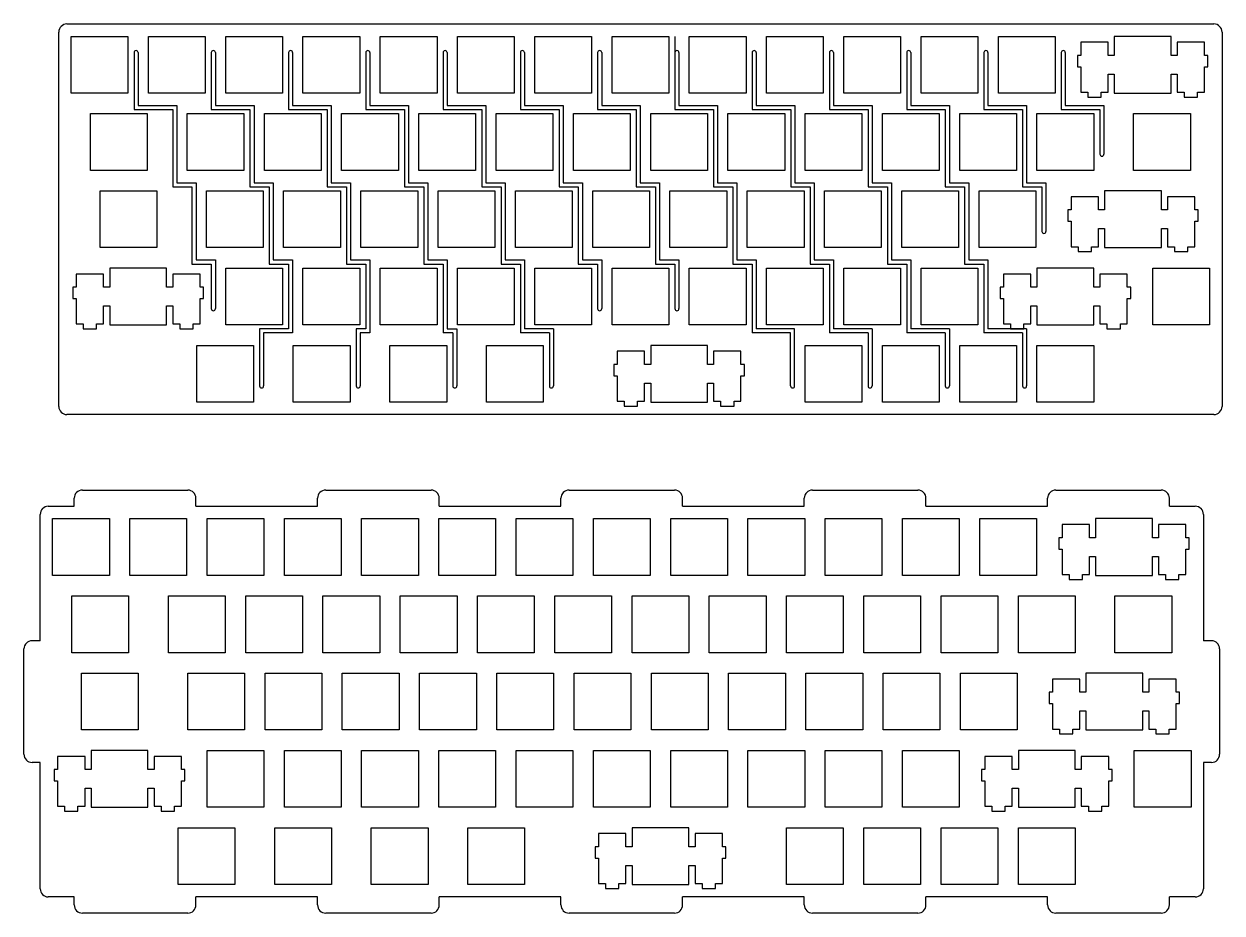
# Model space of a CAD drawing. Extents: x -414 to 372, y -138 to 575.
# Drawn here: x -412.5 to -117.1, y 173.3 to 392.5 of the extents above; entities that cross this region are included whole.
import ezdxf

# ---------------------------------------------------------------- set-up
doc = ezdxf.new("R2010")
doc.units = 0
doc.header["$MEASUREMENT"] = 0

msp = doc.modelspace()

# ---------------------------------------------------------------- linework, layer by layer
at = {"color": 0}
for p, q in [((-403.88, 298.2), (-403.88, 390.5)), ((-401.88, 392.5), (-119.08, 392.5)), ((-117.08, 390.5), (-117.08, 298.2)), ((-400.83, 389.45), (-386.83, 389.45)), ((-400.83, 375.45), (-400.83, 389.45)), ((-386.83, 389.45), (-386.83, 375.45)), ((-381.78, 389.45), (-367.78, 389.45)), ((-381.78, 375.45), (-381.78, 389.45)), ((-367.78, 389.45), (-367.78, 375.45)), ((-362.73, 389.45), (-348.73, 389.45)), ((-362.73, 375.45), (-362.73, 389.45)), ((-348.73, 389.45), (-348.73, 375.45)), ((-343.68, 389.45), (-329.68, 389.45)), ((-343.68, 375.45), (-343.68, 389.45)), ((-329.68, 389.45), (-329.68, 375.45)), ((-324.63, 389.45), (-310.63, 389.45)), ((-324.63, 375.45), (-324.63, 389.45)), ((-310.63, 389.45), (-310.63, 375.45)), ((-305.58, 389.45), (-291.58, 389.45)), ((-305.58, 375.45), (-305.58, 389.45)), ((-291.58, 389.45), (-291.58, 375.45)), ((-286.53, 389.45), (-272.53, 389.45)), ((-286.53, 375.45), (-286.53, 389.45)), ((-272.53, 389.45), (-272.53, 375.45)), ((-267.48, 389.45), (-253.48, 389.45)), ((-267.48, 375.45), (-267.48, 389.45)), ((-253.48, 389.45), (-253.48, 375.45)), ((-251.98, 389.45), (-251.98, 375.45)), ((-248.43, 389.45), (-234.43, 389.45)), ((-248.43, 375.45), (-248.43, 389.45)), ((-234.43, 389.45), (-234.43, 375.45)), ((-229.38, 389.45), (-215.38, 389.45)), ((-229.38, 375.45), (-229.38, 389.45)), ((-215.38, 389.45), (-215.38, 375.45)), ((-210.33, 389.45), (-196.33, 389.45)), ((-210.33, 375.45), (-210.33, 389.45)), ((-196.33, 389.45), (-196.33, 375.45)), ((-191.28, 389.45), (-177.28, 389.45)), ((-191.28, 375.45), (-191.28, 389.45)), ((-177.28, 389.45), (-177.28, 375.45)), ((-172.23, 389.45), (-158.23, 389.45)), ((-172.23, 375.45), (-172.23, 389.45)), ((-158.23, 389.45), (-158.23, 375.45)), ((-145.18, 387.98), (-151.93, 387.98)), ((-151.93, 387.98), (-151.93, 384.75)), ((-145.18, 384.75), (-145.18, 387.98)), ((-143.65, 389.45), (-143.65, 384.75)), ((-129.65, 389.45), (-143.65, 389.45)), ((-129.65, 384.75), (-129.65, 389.45)), ((-121.38, 387.98), (-128.13, 387.98)), ((-128.13, 387.98), (-128.13, 384.75)), ((-121.38, 384.75), (-121.38, 387.98)), ((-385.33, 385.45), (-385.33, 371.4)), ((-384.33, 385.45), (-384.33, 372.4)), ((-366.28, 385.45), (-366.28, 371.4)), ((-365.28, 385.45), (-365.28, 372.4)), ((-347.23, 385.45), (-347.23, 371.4)), ((-346.23, 385.45), (-346.23, 372.4)), ((-328.18, 385.45), (-328.18, 371.4)), ((-327.18, 385.45), (-327.18, 372.4)), ((-309.13, 385.45), (-309.13, 371.4)), ((-308.13, 385.45), (-308.13, 372.4)), ((-290.08, 385.45), (-290.08, 371.4)), ((-289.08, 385.45), (-289.08, 372.4)), ((-271.03, 385.45), (-271.03, 371.4)), ((-270.03, 385.45), (-270.03, 372.4)), ((-251.98, 385.45), (-251.98, 371.4)), ((-250.98, 385.45), (-250.98, 372.4)), ((-232.93, 385.45), (-232.93, 371.4)), ((-231.93, 385.45), (-231.93, 372.4)), ((-213.88, 385.45), (-213.88, 371.4)), ((-212.88, 385.45), (-212.88, 372.4)), ((-194.83, 385.45), (-194.83, 371.4)), ((-193.83, 385.45), (-193.83, 372.4)), ((-175.78, 385.45), (-175.78, 371.4)), ((-174.78, 385.45), (-174.78, 372.4)), ((-156.73, 385.45), (-156.73, 371.4)), ((-155.73, 385.45), (-155.73, 372.4)), ((-151.93, 384.75), (-152.75, 384.75)), ((-152.75, 384.75), (-152.75, 381.95)), ((-143.65, 384.75), (-145.18, 384.75)), ((-128.13, 384.75), (-129.65, 384.75)), ((-120.55, 384.75), (-121.38, 384.75)), ((-120.55, 381.95), (-120.55, 384.75)), ((-152.75, 381.95), (-151.93, 381.95)), ((-151.93, 381.95), (-151.93, 375.68)), ((-121.38, 375.68), (-121.38, 381.95)), ((-121.38, 381.95), (-120.55, 381.95)), ((-145.18, 375.68), (-145.18, 380.15)), ((-145.18, 380.15), (-143.65, 380.15)), ((-143.65, 380.15), (-143.65, 375.45)), ((-129.65, 375.45), (-129.65, 380.15)), ((-129.65, 380.15), (-128.13, 380.15)), ((-128.13, 380.15), (-128.13, 375.68)), ((-386.83, 375.45), (-400.83, 375.45)), ((-367.78, 375.45), (-381.78, 375.45)), ((-348.73, 375.45), (-362.73, 375.45)), ((-329.68, 375.45), (-343.68, 375.45)), ((-310.63, 375.45), (-324.63, 375.45)), ((-291.58, 375.45), (-305.58, 375.45)), ((-272.53, 375.45), (-286.53, 375.45)), ((-253.48, 375.45), (-267.48, 375.45)), ((-234.43, 375.45), (-248.43, 375.45)), ((-215.38, 375.45), (-229.38, 375.45)), ((-196.33, 375.45), (-210.33, 375.45)), ((-177.28, 375.45), (-191.28, 375.45)), ((-158.23, 375.45), (-172.23, 375.45)), ((-151.93, 375.68), (-150.2, 375.68)), ((-150.2, 375.68), (-150.2, 374.48)), ((-146.9, 374.48), (-146.9, 375.68)), ((-146.9, 375.68), (-145.18, 375.68)), ((-143.65, 375.45), (-129.65, 375.45)), ((-128.13, 375.68), (-126.4, 375.68)), ((-126.4, 375.68), (-126.4, 374.48)), ((-123.1, 374.48), (-123.1, 375.68)), ((-123.1, 375.68), (-121.38, 375.68)), ((-384.33, 372.4), (-374.8, 372.4)), ((-374.8, 372.4), (-374.8, 353.35)), ((-365.28, 372.4), (-355.75, 372.4)), ((-355.75, 372.4), (-355.75, 353.35)), ((-346.23, 372.4), (-336.7, 372.4)), ((-336.7, 372.4), (-336.7, 353.35)), ((-327.18, 372.4), (-317.65, 372.4)), ((-317.65, 372.4), (-317.65, 353.35)), ((-308.13, 372.4), (-298.6, 372.4)), ((-298.6, 372.4), (-298.6, 353.35)), ((-289.08, 372.4), (-279.55, 372.4)), ((-279.55, 372.4), (-279.55, 353.35)), ((-270.03, 372.4), (-260.5, 372.4)), ((-260.5, 372.4), (-260.5, 353.35)), ((-250.98, 372.4), (-241.45, 372.4)), ((-241.45, 372.4), (-241.45, 353.35)), ((-231.93, 372.4), (-222.4, 372.4)), ((-222.4, 372.4), (-222.4, 353.35)), ((-212.88, 372.4), (-203.35, 372.4)), ((-203.35, 372.4), (-203.35, 353.35)), ((-193.83, 372.4), (-184.3, 372.4)), ((-184.3, 372.4), (-184.3, 353.35)), ((-174.78, 372.4), (-165.25, 372.4)), ((-165.25, 372.4), (-165.25, 353.35)), ((-155.73, 372.4), (-146.2, 372.4)), ((-150.2, 374.48), (-146.9, 374.48)), ((-146.2, 372.4), (-146.2, 360.4)), ((-126.4, 374.48), (-123.1, 374.48)), ((-396.06, 370.4), (-382.06, 370.4)), ((-396.06, 356.4), (-396.06, 370.4)), ((-385.33, 371.4), (-375.8, 371.4)), ((-382.06, 370.4), (-382.06, 356.4)), ((-375.8, 371.4), (-375.8, 352.35)), ((-372.25, 370.4), (-358.25, 370.4)), ((-372.25, 356.4), (-372.25, 370.4)), ((-366.28, 371.4), (-356.75, 371.4)), ((-358.25, 370.4), (-358.25, 356.4)), ((-356.75, 371.4), (-356.75, 352.35)), ((-353.2, 370.4), (-339.2, 370.4)), ((-353.2, 356.4), (-353.2, 370.4)), ((-347.23, 371.4), (-337.7, 371.4)), ((-339.2, 370.4), (-339.2, 356.4)), ((-337.7, 371.4), (-337.7, 352.35)), ((-334.15, 370.4), (-320.15, 370.4)), ((-334.15, 356.4), (-334.15, 370.4)), ((-328.18, 371.4), (-318.65, 371.4)), ((-320.15, 370.4), (-320.15, 356.4)), ((-318.65, 371.4), (-318.65, 352.35)), ((-315.1, 370.4), (-301.1, 370.4)), ((-315.1, 356.4), (-315.1, 370.4)), ((-309.13, 371.4), (-299.6, 371.4)), ((-301.1, 370.4), (-301.1, 356.4)), ((-299.6, 371.4), (-299.6, 352.35)), ((-296.05, 370.4), (-282.05, 370.4)), ((-296.05, 356.4), (-296.05, 370.4)), ((-290.08, 371.4), (-280.55, 371.4)), ((-282.05, 370.4), (-282.05, 356.4)), ((-280.55, 371.4), (-280.55, 352.35)), ((-277, 370.4), (-263, 370.4)), ((-277, 356.4), (-277, 370.4)), ((-271.03, 371.4), (-261.5, 371.4)), ((-263, 370.4), (-263, 356.4)), ((-261.5, 371.4), (-261.5, 352.35)), ((-257.95, 370.4), (-243.95, 370.4)), ((-257.95, 356.4), (-257.95, 370.4)), ((-251.98, 371.4), (-242.45, 371.4)), ((-243.95, 370.4), (-243.95, 356.4)), ((-242.45, 371.4), (-242.45, 352.35)), ((-238.9, 370.4), (-224.9, 370.4)), ((-238.9, 356.4), (-238.9, 370.4)), ((-232.93, 371.4), (-223.4, 371.4)), ((-224.9, 370.4), (-224.9, 356.4)), ((-223.4, 371.4), (-223.4, 352.35)), ((-219.85, 370.4), (-205.85, 370.4)), ((-219.85, 356.4), (-219.85, 370.4)), ((-213.88, 371.4), (-204.35, 371.4)), ((-205.85, 370.4), (-205.85, 356.4)), ((-204.35, 371.4), (-204.35, 352.35)), ((-200.8, 370.4), (-186.8, 370.4)), ((-200.8, 356.4), (-200.8, 370.4)), ((-194.83, 371.4), (-185.3, 371.4)), ((-186.8, 370.4), (-186.8, 356.4)), ((-185.3, 371.4), (-185.3, 352.35)), ((-181.75, 370.4), (-167.75, 370.4)), ((-181.75, 356.4), (-181.75, 370.4)), ((-175.78, 371.4), (-166.25, 371.4)), ((-167.75, 370.4), (-167.75, 356.4)), ((-166.25, 371.4), (-166.25, 352.35)), ((-162.7, 370.4), (-148.7, 370.4)), ((-162.7, 356.4), (-162.7, 370.4)), ((-156.73, 371.4), (-147.2, 371.4)), ((-148.7, 370.4), (-148.7, 356.4)), ((-147.2, 371.4), (-147.2, 360.4)), ((-138.89, 370.4), (-124.89, 370.4)), ((-138.89, 356.4), (-138.89, 370.4)), ((-124.89, 370.4), (-124.89, 356.4)), ((-382.06, 356.4), (-396.06, 356.4)), ((-358.25, 356.4), (-372.25, 356.4)), ((-339.2, 356.4), (-353.2, 356.4)), ((-320.15, 356.4), (-334.15, 356.4)), ((-301.1, 356.4), (-315.1, 356.4)), ((-282.05, 356.4), (-296.05, 356.4)), ((-263, 356.4), (-277, 356.4)), ((-243.95, 356.4), (-257.95, 356.4)), ((-224.9, 356.4), (-238.9, 356.4)), ((-205.85, 356.4), (-219.85, 356.4)), ((-186.8, 356.4), (-200.8, 356.4)), ((-167.75, 356.4), (-181.75, 356.4)), ((-148.7, 356.4), (-162.7, 356.4)), ((-124.89, 356.4), (-138.89, 356.4)), ((-375.8, 352.35), (-371.04, 352.35)), ((-374.8, 353.35), (-370.04, 353.35)), ((-371.04, 352.35), (-371.04, 333.3)), ((-370.04, 353.35), (-370.04, 334.3)), ((-356.75, 352.35), (-351.99, 352.35)), ((-355.75, 353.35), (-350.99, 353.35)), ((-351.99, 352.35), (-351.99, 333.3)), ((-350.99, 353.35), (-350.99, 334.3)), ((-337.7, 352.35), (-332.94, 352.35)), ((-336.7, 353.35), (-331.94, 353.35)), ((-332.94, 352.35), (-332.94, 333.3)), ((-331.94, 353.35), (-331.94, 334.3)), ((-318.65, 352.35), (-313.89, 352.35)), ((-317.65, 353.35), (-312.89, 353.35)), ((-313.89, 352.35), (-313.89, 333.3)), ((-312.89, 353.35), (-312.89, 334.3)), ((-299.6, 352.35), (-294.84, 352.35)), ((-298.6, 353.35), (-293.84, 353.35)), ((-294.84, 352.35), (-294.84, 333.3)), ((-293.84, 353.35), (-293.84, 334.3)), ((-280.55, 352.35), (-275.79, 352.35)), ((-279.55, 353.35), (-274.79, 353.35)), ((-275.79, 352.35), (-275.79, 333.3)), ((-274.79, 353.35), (-274.79, 334.3)), ((-261.5, 352.35), (-256.74, 352.35)), ((-260.5, 353.35), (-255.74, 353.35)), ((-256.74, 352.35), (-256.74, 333.3)), ((-255.74, 353.35), (-255.74, 334.3)), ((-242.45, 352.35), (-237.69, 352.35)), ((-241.45, 353.35), (-236.69, 353.35)), ((-237.69, 352.35), (-237.69, 333.3)), ((-236.69, 353.35), (-236.69, 334.3)), ((-223.4, 352.35), (-218.64, 352.35)), ((-222.4, 353.35), (-217.64, 353.35)), ((-218.64, 352.35), (-218.64, 333.3)), ((-217.64, 353.35), (-217.64, 334.3)), ((-204.35, 352.35), (-199.59, 352.35)), ((-203.35, 353.35), (-198.59, 353.35)), ((-199.59, 352.35), (-199.59, 333.3)), ((-198.59, 353.35), (-198.59, 334.3)), ((-185.3, 352.35), (-180.54, 352.35)), ((-184.3, 353.35), (-179.54, 353.35)), ((-180.54, 352.35), (-180.54, 333.3)), ((-179.54, 353.35), (-179.54, 334.3)), ((-166.25, 352.35), (-161.49, 352.35)), ((-165.25, 353.35), (-160.49, 353.35)), ((-161.49, 352.35), (-161.49, 341.35)), ((-160.49, 353.35), (-160.49, 341.35)), ((-393.68, 351.35), (-379.68, 351.35)), ((-393.68, 337.35), (-393.68, 351.35)), ((-379.68, 351.35), (-379.68, 337.35)), ((-367.49, 351.35), (-353.49, 351.35)), ((-367.49, 337.35), (-367.49, 351.35)), ((-353.49, 351.35), (-353.49, 337.35)), ((-348.44, 351.35), (-334.44, 351.35)), ((-348.44, 337.35), (-348.44, 351.35)), ((-334.44, 351.35), (-334.44, 337.35)), ((-329.39, 351.35), (-315.39, 351.35)), ((-329.39, 337.35), (-329.39, 351.35)), ((-315.39, 351.35), (-315.39, 337.35)), ((-310.34, 351.35), (-296.34, 351.35)), ((-310.34, 337.35), (-310.34, 351.35)), ((-296.34, 351.35), (-296.34, 337.35)), ((-291.29, 351.35), (-277.29, 351.35)), ((-291.29, 337.35), (-291.29, 351.35)), ((-277.29, 351.35), (-277.29, 337.35)), ((-272.24, 351.35), (-258.24, 351.35)), ((-272.24, 337.35), (-272.24, 351.35)), ((-258.24, 351.35), (-258.24, 337.35)), ((-253.19, 351.35), (-239.19, 351.35)), ((-253.19, 337.35), (-253.19, 351.35)), ((-239.19, 351.35), (-239.19, 337.35)), ((-234.14, 351.35), (-220.14, 351.35)), ((-234.14, 337.35), (-234.14, 351.35)), ((-220.14, 351.35), (-220.14, 337.35)), ((-215.09, 351.35), (-201.09, 351.35)), ((-215.09, 337.35), (-215.09, 351.35)), ((-201.09, 351.35), (-201.09, 337.35)), ((-196.04, 351.35), (-182.04, 351.35)), ((-196.04, 337.35), (-196.04, 351.35)), ((-182.04, 351.35), (-182.04, 337.35)), ((-176.99, 351.35), (-162.99, 351.35)), ((-176.99, 337.35), (-176.99, 351.35)), ((-162.99, 351.35), (-162.99, 337.35)), ((-147.56, 349.88), (-154.31, 349.88)), ((-154.31, 349.88), (-154.31, 346.65)), ((-147.56, 346.65), (-147.56, 349.88)), ((-146.03, 351.35), (-146.03, 346.65)), ((-132.03, 351.35), (-146.03, 351.35)), ((-132.03, 346.65), (-132.03, 351.35)), ((-123.76, 349.88), (-130.51, 349.88)), ((-130.51, 349.88), (-130.51, 346.65)), ((-123.76, 346.65), (-123.76, 349.88)), ((-154.31, 346.65), (-155.13, 346.65)), ((-155.13, 346.65), (-155.13, 343.85)), ((-146.03, 346.65), (-147.56, 346.65)), ((-130.51, 346.65), (-132.03, 346.65)), ((-122.93, 346.65), (-123.76, 346.65)), ((-122.93, 343.85), (-122.93, 346.65)), ((-155.13, 343.85), (-154.31, 343.85)), ((-154.31, 343.85), (-154.31, 337.58)), ((-123.76, 337.58), (-123.76, 343.85)), ((-123.76, 343.85), (-122.93, 343.85)), ((-147.56, 337.58), (-147.56, 342.05)), ((-147.56, 342.05), (-146.03, 342.05)), ((-146.03, 342.05), (-146.03, 337.35)), ((-132.03, 337.35), (-132.03, 342.05)), ((-132.03, 342.05), (-130.51, 342.05)), ((-130.51, 342.05), (-130.51, 337.58)), ((-379.68, 337.35), (-393.68, 337.35)), ((-353.49, 337.35), (-367.49, 337.35)), ((-334.44, 337.35), (-348.44, 337.35)), ((-315.39, 337.35), (-329.39, 337.35)), ((-296.34, 337.35), (-310.34, 337.35)), ((-277.29, 337.35), (-291.29, 337.35)), ((-258.24, 337.35), (-272.24, 337.35)), ((-239.19, 337.35), (-253.19, 337.35)), ((-220.14, 337.35), (-234.14, 337.35)), ((-201.09, 337.35), (-215.09, 337.35)), ((-182.04, 337.35), (-196.04, 337.35)), ((-162.99, 337.35), (-176.99, 337.35)), ((-154.31, 337.58), (-152.58, 337.58)), ((-152.58, 337.58), (-152.58, 336.38)), ((-149.28, 336.38), (-149.28, 337.58)), ((-149.28, 337.58), (-147.56, 337.58)), ((-146.03, 337.35), (-132.03, 337.35)), ((-130.51, 337.58), (-128.78, 337.58)), ((-128.78, 337.58), (-128.78, 336.38)), ((-125.48, 336.38), (-125.48, 337.58)), ((-125.48, 337.58), (-123.76, 337.58)), ((-370.04, 334.3), (-365.28, 334.3)), ((-365.28, 334.3), (-365.28, 322.3)), ((-350.99, 334.3), (-346.23, 334.3)), ((-346.23, 334.3), (-346.23, 316.3)), ((-331.94, 334.3), (-327.18, 334.3)), ((-327.18, 334.3), (-327.18, 316.3)), ((-312.89, 334.3), (-308.13, 334.3)), ((-308.13, 334.3), (-308.13, 317.3)), ((-293.84, 334.3), (-289.08, 334.3)), ((-289.08, 334.3), (-289.08, 317.3)), ((-274.79, 334.3), (-270.03, 334.3)), ((-270.03, 334.3), (-270.03, 322.3)), ((-255.74, 334.3), (-250.98, 334.3)), ((-250.98, 334.3), (-250.98, 322.3)), ((-236.69, 334.3), (-231.93, 334.3)), ((-231.93, 334.3), (-231.93, 317.3)), ((-217.64, 334.3), (-212.88, 334.3)), ((-212.88, 334.3), (-212.88, 317.3)), ((-198.59, 334.3), (-193.83, 334.3)), ((-193.83, 334.3), (-193.83, 317.3)), ((-179.54, 334.3), (-174.78, 334.3)), ((-174.78, 334.3), (-174.78, 317.3)), ((-152.58, 336.38), (-149.28, 336.38)), ((-128.78, 336.38), (-125.48, 336.38)), ((-391.3, 332.3), (-391.3, 327.6)), ((-377.3, 332.3), (-391.3, 332.3)), ((-377.3, 327.6), (-377.3, 332.3)), ((-371.04, 333.3), (-366.28, 333.3)), ((-366.28, 333.3), (-366.28, 322.3)), ((-362.73, 332.3), (-348.73, 332.3)), ((-362.73, 318.3), (-362.73, 332.3)), ((-351.99, 333.3), (-347.23, 333.3)), ((-348.73, 332.3), (-348.73, 318.3)), ((-347.23, 333.3), (-347.23, 317.3)), ((-343.68, 332.3), (-329.68, 332.3)), ((-343.68, 318.3), (-343.68, 332.3)), ((-332.94, 333.3), (-328.18, 333.3)), ((-329.68, 332.3), (-329.68, 318.3)), ((-328.18, 333.3), (-328.18, 317.3)), ((-324.63, 332.3), (-310.63, 332.3)), ((-324.63, 318.3), (-324.63, 332.3)), ((-313.89, 333.3), (-309.13, 333.3)), ((-310.63, 332.3), (-310.63, 318.3)), ((-309.13, 333.3), (-309.13, 316.3)), ((-305.58, 332.3), (-291.58, 332.3)), ((-305.58, 318.3), (-305.58, 332.3)), ((-294.84, 333.3), (-290.08, 333.3)), ((-291.58, 332.3), (-291.58, 318.3)), ((-290.08, 333.3), (-290.08, 316.3)), ((-286.53, 332.3), (-272.53, 332.3)), ((-286.53, 318.3), (-286.53, 332.3)), ((-275.79, 333.3), (-271.03, 333.3)), ((-272.53, 332.3), (-272.53, 318.3)), ((-271.03, 333.3), (-271.03, 322.3)), ((-267.48, 332.3), (-253.48, 332.3)), ((-267.48, 318.3), (-267.48, 332.3)), ((-256.74, 333.3), (-251.98, 333.3)), ((-253.48, 332.3), (-253.48, 318.3)), ((-251.98, 333.3), (-251.98, 322.3)), ((-248.43, 332.3), (-234.43, 332.3)), ((-248.43, 318.3), (-248.43, 332.3)), ((-237.69, 333.3), (-232.93, 333.3)), ((-234.43, 332.3), (-234.43, 318.3)), ((-232.93, 333.3), (-232.93, 316.3)), ((-229.38, 332.3), (-215.38, 332.3)), ((-229.38, 318.3), (-229.38, 332.3)), ((-218.64, 333.3), (-213.88, 333.3)), ((-215.38, 332.3), (-215.38, 318.3)), ((-213.88, 333.3), (-213.88, 316.3)), ((-210.33, 332.3), (-196.33, 332.3)), ((-210.33, 318.3), (-210.33, 332.3)), ((-199.59, 333.3), (-194.83, 333.3)), ((-196.33, 332.3), (-196.33, 318.3)), ((-194.83, 333.3), (-194.83, 316.3)), ((-191.28, 332.3), (-177.28, 332.3)), ((-191.28, 318.3), (-191.28, 332.3)), ((-180.54, 333.3), (-175.78, 333.3)), ((-177.28, 332.3), (-177.28, 318.3)), ((-175.78, 333.3), (-175.78, 316.3)), ((-162.7, 332.3), (-162.7, 327.6)), ((-148.7, 332.3), (-162.7, 332.3)), ((-148.7, 327.6), (-148.7, 332.3)), ((-134.13, 332.3), (-120.13, 332.3)), ((-134.13, 318.3), (-134.13, 332.3)), ((-120.13, 332.3), (-120.13, 318.3)), ((-392.83, 330.83), (-399.58, 330.83)), ((-399.58, 330.83), (-399.58, 327.6)), ((-392.83, 327.6), (-392.83, 330.83)), ((-369.03, 330.83), (-375.78, 330.83)), ((-375.78, 330.83), (-375.78, 327.6)), ((-369.03, 327.6), (-369.03, 330.83)), ((-164.23, 330.83), (-170.98, 330.83)), ((-170.98, 330.83), (-170.98, 327.6)), ((-164.23, 327.6), (-164.23, 330.83)), ((-140.43, 330.83), (-147.18, 330.83)), ((-147.18, 330.83), (-147.18, 327.6)), ((-140.43, 327.6), (-140.43, 330.83)), ((-399.58, 327.6), (-400.4, 327.6)), ((-400.4, 327.6), (-400.4, 324.8)), ((-391.3, 327.6), (-392.83, 327.6)), ((-375.78, 327.6), (-377.3, 327.6)), ((-368.2, 327.6), (-369.03, 327.6)), ((-368.2, 324.8), (-368.2, 327.6)), ((-170.98, 327.6), (-171.8, 327.6)), ((-171.8, 327.6), (-171.8, 324.8)), ((-162.7, 327.6), (-164.23, 327.6)), ((-147.18, 327.6), (-148.7, 327.6)), ((-139.6, 327.6), (-140.43, 327.6)), ((-139.6, 324.8), (-139.6, 327.6)), ((-400.4, 324.8), (-399.58, 324.8)), ((-399.58, 324.8), (-399.58, 318.53)), ((-392.83, 318.53), (-392.83, 323)), ((-392.83, 323), (-391.3, 323)), ((-391.3, 323), (-391.3, 318.3)), ((-377.3, 318.3), (-377.3, 323)), ((-377.3, 323), (-375.78, 323)), ((-375.78, 323), (-375.78, 318.53)), ((-369.03, 318.53), (-369.03, 324.8)), ((-369.03, 324.8), (-368.2, 324.8)), ((-171.8, 324.8), (-170.98, 324.8)), ((-170.98, 324.8), (-170.98, 318.53)), ((-164.23, 318.53), (-164.23, 323)), ((-164.23, 323), (-162.7, 323)), ((-162.7, 323), (-162.7, 318.3)), ((-148.7, 318.3), (-148.7, 323)), ((-148.7, 323), (-147.18, 323)), ((-147.18, 323), (-147.18, 318.53)), ((-140.43, 318.53), (-140.43, 324.8)), ((-140.43, 324.8), (-139.6, 324.8)), ((-399.58, 318.53), (-397.85, 318.53)), ((-397.85, 318.53), (-397.85, 317.33)), ((-397.85, 317.33), (-394.55, 317.33)), ((-394.55, 317.33), (-394.55, 318.53)), ((-394.55, 318.53), (-392.83, 318.53)), ((-391.3, 318.3), (-377.3, 318.3)), ((-375.78, 318.53), (-374.05, 318.53)), ((-374.05, 318.53), (-374.05, 317.33)), ((-374.05, 317.33), (-370.75, 317.33)), ((-370.75, 317.33), (-370.75, 318.53)), ((-370.75, 318.53), (-369.03, 318.53)), ((-348.73, 318.3), (-362.73, 318.3)), ((-354.37, 317.3), (-354.37, 303.25)), ((-347.23, 317.3), (-354.37, 317.3)), ((-353.37, 316.3), (-353.37, 303.25)), ((-346.23, 316.3), (-353.37, 316.3)), ((-329.68, 318.3), (-343.68, 318.3)), ((-330.56, 317.3), (-330.56, 303.25)), ((-328.18, 317.3), (-330.56, 317.3)), ((-329.56, 316.3), (-329.56, 303.25)), ((-327.18, 316.3), (-329.56, 316.3)), ((-310.63, 318.3), (-324.63, 318.3)), ((-306.74, 316.3), (-309.13, 316.3)), ((-306.74, 316.3), (-306.74, 303.25)), ((-305.74, 317.3), (-305.74, 303.25)), ((-291.58, 318.3), (-305.58, 318.3)), ((-282.93, 316.3), (-290.08, 316.3)), ((-281.93, 317.3), (-289.08, 317.3)), ((-272.53, 318.3), (-286.53, 318.3)), ((-282.93, 316.3), (-282.93, 303.25)), ((-281.93, 317.3), (-281.93, 303.25)), ((-253.48, 318.3), (-267.48, 318.3)), ((-234.43, 318.3), (-248.43, 318.3)), ((-223.45, 316.3), (-232.93, 316.3)), ((-222.45, 317.3), (-231.93, 317.3)), ((-215.38, 318.3), (-229.38, 318.3)), ((-223.45, 303.25), (-223.45, 316.3)), ((-222.45, 303.25), (-222.45, 317.3)), ((-204.35, 316.3), (-213.88, 316.3)), ((-203.35, 317.3), (-212.88, 317.3)), ((-196.33, 318.3), (-210.33, 318.3)), ((-204.35, 316.3), (-204.35, 303.25)), ((-203.35, 317.3), (-203.35, 303.25)), ((-185.3, 316.3), (-194.83, 316.3)), ((-184.3, 317.3), (-193.83, 317.3)), ((-177.28, 318.3), (-191.28, 318.3)), ((-185.3, 316.3), (-185.3, 303.25)), ((-184.3, 317.3), (-184.3, 303.25)), ((-166.25, 316.3), (-175.78, 316.3)), ((-165.25, 317.3), (-174.78, 317.3)), ((-170.98, 318.53), (-169.25, 318.53)), ((-169.25, 318.53), (-169.25, 317.33)), ((-169.25, 317.33), (-165.95, 317.33)), ((-166.25, 317.33), (-166.25, 317.3)), ((-166.25, 316.3), (-166.25, 303.25)), ((-165.95, 317.33), (-165.95, 318.53)), ((-165.95, 318.53), (-164.23, 318.53)), ((-165.25, 317.3), (-165.25, 303.25)), ((-162.7, 318.3), (-148.7, 318.3)), ((-147.18, 318.53), (-145.45, 318.53)), ((-145.45, 318.53), (-145.45, 317.33)), ((-142.15, 317.33), (-142.15, 318.53)), ((-142.15, 318.53), (-140.43, 318.53)), ((-120.13, 318.3), (-134.13, 318.3)), ((-369.87, 313.25), (-355.87, 313.25)), ((-369.87, 299.25), (-369.87, 313.25)), ((-355.87, 313.25), (-355.87, 299.25)), ((-346.06, 313.25), (-332.06, 313.25)), ((-346.06, 299.25), (-346.06, 313.25)), ((-332.06, 313.25), (-332.06, 299.25)), ((-322.24, 313.25), (-308.24, 313.25)), ((-322.24, 299.25), (-322.24, 313.25)), ((-308.24, 313.25), (-308.24, 299.25)), ((-298.43, 313.25), (-284.43, 313.25)), ((-298.43, 299.25), (-298.43, 313.25)), ((-284.43, 313.25), (-284.43, 299.25)), ((-257.95, 313.25), (-257.95, 308.55)), ((-243.95, 313.25), (-257.95, 313.25)), ((-243.95, 308.55), (-243.95, 313.25)), ((-219.85, 313.25), (-205.85, 313.25)), ((-219.85, 299.25), (-219.85, 313.25)), ((-205.85, 313.25), (-205.85, 299.25)), ((-200.8, 313.25), (-186.8, 313.25)), ((-200.8, 299.25), (-200.8, 313.25)), ((-186.8, 313.25), (-186.8, 299.25)), ((-181.75, 313.25), (-167.75, 313.25)), ((-181.75, 299.25), (-181.75, 313.25)), ((-167.75, 313.25), (-167.75, 299.25)), ((-162.7, 313.25), (-148.7, 313.25)), ((-162.7, 299.25), (-162.7, 313.25)), ((-148.7, 313.25), (-148.7, 299.25)), ((-259.48, 311.78), (-266.23, 311.78)), ((-266.23, 311.78), (-266.23, 308.55)), ((-259.48, 308.55), (-259.48, 311.78)), ((-235.68, 311.78), (-242.43, 311.78)), ((-242.43, 311.78), (-242.43, 308.55)), ((-235.68, 308.55), (-235.68, 311.78)), ((-266.23, 308.55), (-267.05, 308.55)), ((-267.05, 308.55), (-267.05, 305.75)), ((-257.95, 308.55), (-259.48, 308.55)), ((-242.43, 308.55), (-243.95, 308.55)), ((-234.85, 308.55), (-235.68, 308.55)), ((-234.85, 305.75), (-234.85, 308.55)), ((-267.05, 305.75), (-266.23, 305.75)), ((-266.23, 305.75), (-266.23, 299.48)), ((-235.68, 299.48), (-235.68, 305.75)), ((-235.68, 305.75), (-234.85, 305.75)), ((-259.48, 299.48), (-259.48, 303.95)), ((-259.48, 303.95), (-257.95, 303.95)), ((-257.95, 303.95), (-257.95, 299.25)), ((-243.95, 299.25), (-243.95, 303.95)), ((-243.95, 303.95), (-242.43, 303.95)), ((-242.43, 303.95), (-242.43, 299.48)), ((-355.87, 299.25), (-369.87, 299.25)), ((-332.06, 299.25), (-346.06, 299.25)), ((-308.24, 299.25), (-322.24, 299.25)), ((-284.43, 299.25), (-298.43, 299.25)), ((-266.23, 299.48), (-264.5, 299.48)), ((-264.5, 299.48), (-264.5, 298.28)), ((-261.2, 298.28), (-261.2, 299.48)), ((-261.2, 299.48), (-259.48, 299.48)), ((-257.95, 299.25), (-243.95, 299.25)), ((-242.43, 299.48), (-240.7, 299.48)), ((-240.7, 299.48), (-240.7, 298.28)), ((-237.4, 298.28), (-237.4, 299.48)), ((-237.4, 299.48), (-235.68, 299.48)), ((-205.85, 299.25), (-219.85, 299.25)), ((-186.8, 299.25), (-200.8, 299.25)), ((-167.75, 299.25), (-181.75, 299.25)), ((-148.7, 299.25), (-162.7, 299.25)), ((-119.08, 296.2), (-401.88, 296.2)), ((-264.5, 298.28), (-261.2, 298.28)), ((-240.7, 298.28), (-237.4, 298.28)), ((-400.07, 273.57), (-400.07, 275.57)), ((-398.07, 277.57), (-372.07, 277.57)), ((-370.07, 273.57), (-370.07, 275.57)), ((-340.07, 273.57), (-340.07, 275.57)), ((-338.07, 277.57), (-312.07, 277.57)), ((-310.07, 273.57), (-310.07, 275.57)), ((-280.07, 273.57), (-280.07, 275.57)), ((-278.07, 277.57), (-252.07, 277.57)), ((-250.07, 273.57), (-250.07, 275.57)), ((-220.07, 273.57), (-220.07, 275.57)), ((-218.07, 277.57), (-192.07, 277.57)), ((-190.07, 273.57), (-190.07, 275.57)), ((-160.07, 273.57), (-160.07, 275.57)), ((-158.07, 277.57), (-132.07, 277.57)), ((-130.07, 273.57), (-130.07, 275.57)), ((-406.47, 273.57), (-400.07, 273.57)), ((-370.07, 273.57), (-340.07, 273.57)), ((-310.07, 273.57), (-280.07, 273.57)), ((-250.07, 273.57), (-220.07, 273.57)), ((-190.07, 273.57), (-160.07, 273.57)), ((-130.07, 273.57), (-123.67, 273.57)), ((-408.47, 240.42), (-408.47, 271.57)), ((-405.42, 270.52), (-391.42, 270.52)), ((-405.42, 256.52), (-405.42, 270.52)), ((-391.42, 270.52), (-391.42, 256.52)), ((-386.37, 270.52), (-372.37, 270.52)), ((-386.37, 256.52), (-386.37, 270.52)), ((-372.37, 270.52), (-372.37, 256.52)), ((-367.32, 270.52), (-353.32, 270.52)), ((-367.32, 256.52), (-367.32, 270.52)), ((-353.32, 270.52), (-353.32, 256.52)), ((-348.27, 270.52), (-334.27, 270.52)), ((-348.27, 256.52), (-348.27, 270.52)), ((-334.27, 270.52), (-334.27, 256.52)), ((-329.22, 270.52), (-315.22, 270.52)), ((-329.22, 256.52), (-329.22, 270.52)), ((-315.22, 270.52), (-315.22, 256.52)), ((-310.17, 270.52), (-296.17, 270.52)), ((-310.17, 256.52), (-310.17, 270.52)), ((-296.17, 270.52), (-296.17, 256.52)), ((-291.12, 270.52), (-277.12, 270.52)), ((-291.12, 256.52), (-291.12, 270.52)), ((-277.12, 270.52), (-277.12, 256.52)), ((-272.07, 270.52), (-258.07, 270.52)), ((-272.07, 256.52), (-272.07, 270.52)), ((-258.07, 270.52), (-258.07, 256.52)), ((-253.02, 270.52), (-239.02, 270.52)), ((-253.02, 256.52), (-253.02, 270.52)), ((-239.02, 270.52), (-239.02, 256.52)), ((-233.97, 270.52), (-219.97, 270.52)), ((-233.97, 256.52), (-233.97, 270.52)), ((-219.97, 270.52), (-219.97, 256.52)), ((-214.92, 270.52), (-200.92, 270.52)), ((-214.92, 256.52), (-214.92, 270.52)), ((-200.92, 270.52), (-200.92, 256.52)), ((-195.87, 270.52), (-181.87, 270.52)), ((-195.87, 256.52), (-195.87, 270.52)), ((-181.87, 270.52), (-181.87, 256.52)), ((-176.82, 270.52), (-162.82, 270.52)), ((-176.82, 256.52), (-176.82, 270.52)), ((-162.82, 270.52), (-162.82, 256.52)), ((-149.77, 269.05), (-156.52, 269.05)), ((-156.52, 269.05), (-156.52, 265.82)), ((-149.77, 265.82), (-149.77, 269.05)), ((-148.24, 270.52), (-148.24, 265.82)), ((-134.25, 270.52), (-148.24, 270.52)), ((-134.25, 265.82), (-134.25, 270.52)), ((-125.97, 269.05), (-132.72, 269.05)), ((-132.72, 269.05), (-132.72, 265.82)), ((-125.97, 265.82), (-125.97, 269.05)), ((-121.67, 271.57), (-121.67, 240.42)), ((-156.52, 265.82), (-157.35, 265.82)), ((-157.35, 265.82), (-157.35, 263.02)), ((-157.35, 263.02), (-156.52, 263.02)), ((-156.52, 263.02), (-156.52, 256.75)), ((-148.24, 265.82), (-149.77, 265.82)), ((-132.72, 265.82), (-134.25, 265.82)), ((-125.14, 265.82), (-125.97, 265.82)), ((-125.97, 256.75), (-125.97, 263.02)), ((-125.97, 263.02), (-125.14, 263.02)), ((-125.14, 263.02), (-125.14, 265.82)), ((-149.77, 256.75), (-149.77, 261.22)), ((-149.77, 261.22), (-148.24, 261.22)), ((-148.24, 261.22), (-148.24, 256.52)), ((-134.25, 256.52), (-134.25, 261.22)), ((-134.25, 261.22), (-132.72, 261.22)), ((-132.72, 261.22), (-132.72, 256.75)), ((-391.42, 256.52), (-405.42, 256.52)), ((-372.37, 256.52), (-386.37, 256.52)), ((-353.32, 256.52), (-367.32, 256.52)), ((-334.27, 256.52), (-348.27, 256.52)), ((-315.22, 256.52), (-329.22, 256.52)), ((-296.17, 256.52), (-310.17, 256.52)), ((-277.12, 256.52), (-291.12, 256.52)), ((-258.07, 256.52), (-272.07, 256.52)), ((-239.02, 256.52), (-253.02, 256.52)), ((-219.97, 256.52), (-233.97, 256.52)), ((-200.92, 256.52), (-214.92, 256.52)), ((-181.87, 256.52), (-195.87, 256.52)), ((-162.82, 256.52), (-176.82, 256.52)), ((-156.52, 256.75), (-154.8, 256.75)), ((-154.8, 256.75), (-154.8, 255.55)), ((-154.8, 255.55), (-151.5, 255.55)), ((-151.5, 255.55), (-151.5, 256.75)), ((-151.5, 256.75), (-149.77, 256.75)), ((-148.24, 256.52), (-134.25, 256.52)), ((-132.72, 256.75), (-130.99, 256.75)), ((-130.99, 256.75), (-130.99, 255.55)), ((-130.99, 255.55), (-127.7, 255.55)), ((-127.7, 255.55), (-127.7, 256.75)), ((-127.7, 256.75), (-125.97, 256.75)), ((-400.66, 251.47), (-386.66, 251.47)), ((-400.66, 237.47), (-400.66, 251.47)), ((-386.66, 251.47), (-386.66, 237.47)), ((-376.84, 251.47), (-362.85, 251.47)), ((-376.84, 237.47), (-376.84, 251.47)), ((-362.85, 251.47), (-362.85, 237.47)), ((-357.79, 251.47), (-343.8, 251.47)), ((-357.79, 237.47), (-357.79, 251.47)), ((-343.8, 251.47), (-343.8, 237.47)), ((-338.74, 251.47), (-324.75, 251.47)), ((-338.74, 237.47), (-338.74, 251.47)), ((-324.75, 251.47), (-324.75, 237.47)), ((-319.69, 251.47), (-305.7, 251.47)), ((-319.69, 237.47), (-319.69, 251.47)), ((-305.7, 251.47), (-305.7, 237.47)), ((-300.64, 251.47), (-286.65, 251.47)), ((-300.64, 237.47), (-300.64, 251.47)), ((-286.65, 251.47), (-286.65, 237.47)), ((-281.59, 251.47), (-267.6, 251.47)), ((-281.59, 237.47), (-281.59, 251.47)), ((-267.6, 251.47), (-267.6, 237.47)), ((-262.54, 251.47), (-248.55, 251.47)), ((-262.54, 237.47), (-262.54, 251.47)), ((-248.55, 251.47), (-248.55, 237.47)), ((-243.49, 251.47), (-229.5, 251.47)), ((-243.49, 237.47), (-243.49, 251.47)), ((-229.5, 251.47), (-229.5, 237.47)), ((-224.44, 251.47), (-210.45, 251.47)), ((-224.44, 237.47), (-224.44, 251.47)), ((-210.45, 251.47), (-210.45, 237.47)), ((-205.39, 251.47), (-191.4, 251.47)), ((-205.39, 237.47), (-205.39, 251.47)), ((-191.4, 251.47), (-191.4, 237.47)), ((-186.34, 251.47), (-172.35, 251.47)), ((-186.34, 237.47), (-186.34, 251.47)), ((-172.35, 251.47), (-172.35, 237.47)), ((-167.29, 251.47), (-153.3, 251.47)), ((-167.29, 237.47), (-167.29, 251.47)), ((-153.3, 251.47), (-153.3, 237.47)), ((-143.48, 251.47), (-129.48, 251.47)), ((-143.48, 237.47), (-143.48, 251.47)), ((-129.48, 251.47), (-129.48, 237.47)), ((-408.47, 240.42), (-410.47, 240.42)), ((-119.67, 240.42), (-121.67, 240.42)), ((-412.47, 212.42), (-412.47, 238.42)), ((-386.66, 237.47), (-400.66, 237.47)), ((-362.85, 237.47), (-376.84, 237.47)), ((-343.8, 237.47), (-357.79, 237.47)), ((-324.75, 237.47), (-338.74, 237.47)), ((-305.7, 237.47), (-319.69, 237.47)), ((-286.65, 237.47), (-300.64, 237.47)), ((-267.6, 237.47), (-281.59, 237.47)), ((-248.55, 237.47), (-262.54, 237.47)), ((-229.5, 237.47), (-243.49, 237.47)), ((-210.45, 237.47), (-224.44, 237.47)), ((-191.4, 237.47), (-205.39, 237.47)), ((-172.35, 237.47), (-186.34, 237.47)), ((-153.3, 237.47), (-167.29, 237.47)), ((-129.48, 237.47), (-143.48, 237.47)), ((-117.67, 238.42), (-117.67, 212.42)), ((-398.28, 232.42), (-384.28, 232.42)), ((-398.28, 218.42), (-398.28, 232.42)), ((-384.28, 232.42), (-384.28, 218.42)), ((-372.08, 232.42), (-358.08, 232.42)), ((-372.08, 218.42), (-372.08, 232.42)), ((-358.08, 232.42), (-358.08, 218.42)), ((-353.03, 232.42), (-339.03, 232.42)), ((-353.03, 218.42), (-353.03, 232.42)), ((-339.03, 232.42), (-339.03, 218.42)), ((-333.98, 232.42), (-319.98, 232.42)), ((-333.98, 218.42), (-333.98, 232.42)), ((-319.98, 232.42), (-319.98, 218.42)), ((-314.93, 232.42), (-300.93, 232.42)), ((-314.93, 218.42), (-314.93, 232.42)), ((-300.93, 232.42), (-300.93, 218.42)), ((-295.88, 232.42), (-281.88, 232.42)), ((-295.88, 218.42), (-295.88, 232.42)), ((-281.88, 232.42), (-281.88, 218.42)), ((-276.83, 232.42), (-262.83, 232.42)), ((-276.83, 218.42), (-276.83, 232.42)), ((-262.83, 232.42), (-262.83, 218.42)), ((-257.78, 232.42), (-243.78, 232.42)), ((-257.78, 218.42), (-257.78, 232.42)), ((-243.78, 232.42), (-243.78, 218.42)), ((-238.73, 232.42), (-224.73, 232.42)), ((-238.73, 218.42), (-238.73, 232.42)), ((-224.73, 232.42), (-224.73, 218.42)), ((-219.68, 232.42), (-205.68, 232.42)), ((-219.68, 218.42), (-219.68, 232.42)), ((-205.68, 232.42), (-205.68, 218.42)), ((-200.63, 232.42), (-186.63, 232.42)), ((-200.63, 218.42), (-200.63, 232.42)), ((-186.63, 232.42), (-186.63, 218.42)), ((-181.58, 232.42), (-167.58, 232.42)), ((-181.58, 218.42), (-181.58, 232.42)), ((-167.58, 232.42), (-167.58, 218.42)), ((-152.15, 230.95), (-158.9, 230.95)), ((-158.9, 230.95), (-158.9, 227.72)), ((-152.15, 227.72), (-152.15, 230.95)), ((-150.63, 232.42), (-150.63, 227.72)), ((-136.63, 232.42), (-150.63, 232.42)), ((-136.63, 227.72), (-136.63, 232.42)), ((-128.35, 230.95), (-135.1, 230.95)), ((-135.1, 230.95), (-135.1, 227.72)), ((-128.35, 227.72), (-128.35, 230.95)), ((-158.9, 227.72), (-159.73, 227.72)), ((-159.73, 227.72), (-159.73, 224.92)), ((-150.63, 227.72), (-152.15, 227.72)), ((-135.1, 227.72), (-136.63, 227.72)), ((-127.53, 227.72), (-128.35, 227.72)), ((-127.53, 224.92), (-127.53, 227.72)), ((-159.73, 224.92), (-158.9, 224.92)), ((-158.9, 224.92), (-158.9, 218.65)), ((-128.35, 218.65), (-128.35, 224.92)), ((-128.35, 224.92), (-127.53, 224.92)), ((-152.15, 218.65), (-152.15, 223.12)), ((-152.15, 223.12), (-150.63, 223.12)), ((-150.63, 223.12), (-150.63, 218.42)), ((-136.63, 218.42), (-136.63, 223.12)), ((-136.63, 223.12), (-135.1, 223.12)), ((-135.1, 223.12), (-135.1, 218.65)), ((-158.9, 218.65), (-157.18, 218.65)), ((-157.18, 218.65), (-157.18, 217.45)), ((-153.88, 217.45), (-153.88, 218.65)), ((-153.88, 218.65), (-152.15, 218.65)), ((-135.1, 218.65), (-133.38, 218.65)), ((-133.38, 218.65), (-133.38, 217.45)), ((-130.08, 217.45), (-130.08, 218.65)), ((-130.08, 218.65), (-128.35, 218.65)), ((-384.28, 218.42), (-398.28, 218.42)), ((-358.08, 218.42), (-372.08, 218.42)), ((-339.03, 218.42), (-353.03, 218.42)), ((-319.98, 218.42), (-333.98, 218.42)), ((-300.93, 218.42), (-314.93, 218.42)), ((-281.88, 218.42), (-295.88, 218.42)), ((-262.83, 218.42), (-276.83, 218.42)), ((-243.78, 218.42), (-257.78, 218.42)), ((-224.73, 218.42), (-238.73, 218.42)), ((-205.68, 218.42), (-219.68, 218.42)), ((-186.63, 218.42), (-200.63, 218.42)), ((-167.58, 218.42), (-181.58, 218.42)), ((-157.18, 217.45), (-153.88, 217.45)), ((-150.63, 218.42), (-136.63, 218.42)), ((-133.38, 217.45), (-130.08, 217.45)), ((-395.89, 213.37), (-395.89, 208.67)), ((-381.9, 213.37), (-395.89, 213.37)), ((-381.9, 208.67), (-381.9, 213.37)), ((-367.32, 213.37), (-353.32, 213.37)), ((-367.32, 199.37), (-367.32, 213.37)), ((-353.32, 213.37), (-353.32, 199.37)), ((-348.27, 213.37), (-334.27, 213.37)), ((-348.27, 199.37), (-348.27, 213.37)), ((-334.27, 213.37), (-334.27, 199.37)), ((-329.22, 213.37), (-315.22, 213.37)), ((-329.22, 199.37), (-329.22, 213.37)), ((-315.22, 213.37), (-315.22, 199.37)), ((-310.17, 213.37), (-296.17, 213.37)), ((-310.17, 199.37), (-310.17, 213.37)), ((-296.17, 213.37), (-296.17, 199.37)), ((-291.12, 213.37), (-277.12, 213.37)), ((-291.12, 199.37), (-291.12, 213.37)), ((-277.12, 213.37), (-277.12, 199.37)), ((-272.07, 213.37), (-258.07, 213.37)), ((-272.07, 199.37), (-272.07, 213.37)), ((-258.07, 213.37), (-258.07, 199.37)), ((-253.02, 213.37), (-239.02, 213.37)), ((-253.02, 199.37), (-253.02, 213.37)), ((-239.02, 213.37), (-239.02, 199.37)), ((-233.97, 213.37), (-219.97, 213.37)), ((-233.97, 199.37), (-233.97, 213.37)), ((-219.97, 213.37), (-219.97, 199.37)), ((-214.92, 213.37), (-200.92, 213.37)), ((-214.92, 199.37), (-214.92, 213.37)), ((-200.92, 213.37), (-200.92, 199.37)), ((-195.87, 213.37), (-181.87, 213.37)), ((-195.87, 199.37), (-195.87, 213.37)), ((-181.87, 213.37), (-181.87, 199.37)), ((-167.29, 213.37), (-167.29, 208.67)), ((-153.3, 213.37), (-167.29, 213.37)), ((-153.3, 208.67), (-153.3, 213.37)), ((-138.72, 213.37), (-124.72, 213.37)), ((-138.72, 199.37), (-138.72, 213.37)), ((-124.72, 213.37), (-124.72, 199.37)), ((-408.47, 210.42), (-410.47, 210.42)), ((-408.47, 179.27), (-408.47, 210.42)), ((-397.42, 211.9), (-404.17, 211.9)), ((-404.17, 211.9), (-404.17, 208.67)), ((-397.42, 208.67), (-397.42, 211.9)), ((-373.62, 211.9), (-380.37, 211.9)), ((-380.37, 211.9), (-380.37, 208.67)), ((-373.62, 208.67), (-373.62, 211.9)), ((-168.82, 211.9), (-175.57, 211.9)), ((-175.57, 211.9), (-175.57, 208.67)), ((-168.82, 208.67), (-168.82, 211.9)), ((-145.02, 211.9), (-151.77, 211.9)), ((-151.77, 211.9), (-151.77, 208.67)), ((-145.02, 208.67), (-145.02, 211.9)), ((-121.67, 210.42), (-121.67, 179.27)), ((-119.67, 210.42), (-121.67, 210.42)), ((-404.17, 208.67), (-405, 208.67)), ((-405, 208.67), (-405, 205.87)), ((-395.89, 208.67), (-397.42, 208.67)), ((-380.37, 208.67), (-381.9, 208.67)), ((-372.79, 208.67), (-373.62, 208.67)), ((-372.79, 205.87), (-372.79, 208.67)), ((-175.57, 208.67), (-176.4, 208.67)), ((-176.4, 208.67), (-176.4, 205.87)), ((-167.29, 208.67), (-168.82, 208.67)), ((-151.77, 208.67), (-153.3, 208.67)), ((-144.19, 208.67), (-145.02, 208.67)), ((-144.19, 205.87), (-144.19, 208.67)), ((-405, 205.87), (-404.17, 205.87)), ((-404.17, 205.87), (-404.17, 199.6)), ((-397.42, 199.6), (-397.42, 204.07)), ((-397.42, 204.07), (-395.89, 204.07)), ((-395.89, 204.07), (-395.89, 199.37)), ((-381.9, 199.37), (-381.9, 204.07)), ((-381.9, 204.07), (-380.37, 204.07)), ((-380.37, 204.07), (-380.37, 199.6)), ((-373.62, 199.6), (-373.62, 205.87)), ((-373.62, 205.87), (-372.79, 205.87)), ((-176.4, 205.87), (-175.57, 205.87)), ((-175.57, 205.87), (-175.57, 199.6)), ((-168.82, 199.6), (-168.82, 204.07)), ((-168.82, 204.07), (-167.29, 204.07)), ((-167.29, 204.07), (-167.29, 199.37)), ((-153.3, 199.37), (-153.3, 204.07)), ((-153.3, 204.07), (-151.77, 204.07)), ((-151.77, 204.07), (-151.77, 199.6)), ((-145.02, 199.6), (-145.02, 205.87)), ((-145.02, 205.87), (-144.19, 205.87)), ((-404.17, 199.6), (-402.44, 199.6)), ((-402.44, 199.6), (-402.44, 198.4)), ((-402.44, 198.4), (-399.15, 198.4)), ((-399.15, 198.4), (-399.15, 199.6)), ((-399.15, 199.6), (-397.42, 199.6)), ((-395.89, 199.37), (-381.9, 199.37)), ((-380.37, 199.6), (-378.64, 199.6)), ((-378.64, 199.6), (-378.64, 198.4)), ((-378.64, 198.4), (-375.35, 198.4)), ((-375.35, 198.4), (-375.35, 199.6)), ((-375.35, 199.6), (-373.62, 199.6)), ((-353.32, 199.37), (-367.32, 199.37)), ((-334.27, 199.37), (-348.27, 199.37)), ((-315.22, 199.37), (-329.22, 199.37)), ((-296.17, 199.37), (-310.17, 199.37)), ((-277.12, 199.37), (-291.12, 199.37)), ((-258.07, 199.37), (-272.07, 199.37)), ((-239.02, 199.37), (-253.02, 199.37)), ((-219.97, 199.37), (-233.97, 199.37)), ((-200.92, 199.37), (-214.92, 199.37)), ((-181.87, 199.37), (-195.87, 199.37)), ((-175.57, 199.6), (-173.84, 199.6)), ((-173.84, 199.6), (-173.84, 198.4)), ((-173.84, 198.4), (-170.55, 198.4)), ((-170.55, 198.4), (-170.55, 199.6)), ((-170.55, 199.6), (-168.82, 199.6)), ((-167.29, 199.37), (-153.3, 199.37)), ((-151.77, 199.6), (-150.04, 199.6)), ((-150.04, 199.6), (-150.04, 198.4)), ((-150.04, 198.4), (-146.75, 198.4)), ((-146.75, 198.4), (-146.75, 199.6)), ((-146.75, 199.6), (-145.02, 199.6)), ((-124.72, 199.37), (-138.72, 199.37)), ((-374.46, 194.32), (-360.46, 194.32)), ((-374.46, 180.32), (-374.46, 194.32)), ((-360.46, 194.32), (-360.46, 180.32)), ((-350.65, 194.32), (-336.65, 194.32)), ((-350.65, 180.32), (-350.65, 194.32)), ((-336.65, 194.32), (-336.65, 180.32)), ((-326.84, 194.32), (-312.84, 194.32)), ((-326.84, 180.32), (-326.84, 194.32)), ((-312.84, 194.32), (-312.84, 180.32)), ((-303.03, 194.32), (-289.03, 194.32)), ((-303.03, 180.32), (-303.03, 194.32)), ((-289.03, 194.32), (-289.03, 180.32)), ((-264.07, 192.85), (-270.82, 192.85)), ((-270.82, 192.85), (-270.82, 189.62)), ((-264.07, 189.62), (-264.07, 192.85)), ((-262.54, 194.32), (-262.54, 189.62)), ((-248.55, 194.32), (-262.54, 194.32)), ((-262.54, 194.32), (-262.54, 189.62)), ((-248.55, 194.32), (-262.54, 194.32)), ((-248.55, 189.62), (-248.55, 194.32)), ((-248.55, 189.62), (-248.55, 194.32)), ((-240.27, 192.85), (-247.02, 192.85)), ((-247.02, 192.85), (-247.02, 189.62)), ((-240.27, 189.62), (-240.27, 192.85)), ((-224.44, 194.32), (-210.45, 194.32)), ((-224.44, 180.32), (-224.44, 194.32)), ((-210.45, 194.32), (-210.45, 180.32)), ((-205.39, 194.32), (-191.4, 194.32)), ((-205.39, 180.32), (-205.39, 194.32)), ((-191.4, 194.32), (-191.4, 180.32)), ((-186.34, 194.32), (-172.35, 194.32)), ((-186.34, 180.32), (-186.34, 194.32)), ((-172.35, 194.32), (-172.35, 180.32)), ((-167.29, 194.32), (-153.3, 194.32)), ((-167.29, 180.32), (-167.29, 194.32)), ((-153.3, 194.32), (-153.3, 180.32)), ((-270.82, 189.62), (-271.65, 189.62)), ((-271.65, 189.62), (-271.65, 186.82)), ((-262.54, 189.62), (-264.07, 189.62)), ((-247.02, 189.62), (-248.55, 189.62)), ((-239.44, 189.62), (-240.27, 189.62)), ((-239.44, 186.82), (-239.44, 189.62)), ((-271.65, 186.82), (-270.82, 186.82)), ((-270.82, 186.82), (-270.82, 180.55)), ((-240.27, 180.55), (-240.27, 186.82)), ((-240.27, 186.82), (-239.44, 186.82)), ((-264.07, 180.55), (-264.07, 185.02)), ((-264.07, 185.02), (-262.54, 185.02)), ((-262.54, 185.02), (-262.54, 180.32)), ((-262.54, 185.02), (-262.54, 180.32)), ((-248.55, 180.32), (-248.55, 185.02)), ((-248.55, 180.32), (-248.55, 185.02)), ((-248.55, 185.02), (-247.02, 185.02)), ((-247.02, 185.02), (-247.02, 180.55)), ((-360.46, 180.32), (-374.46, 180.32)), ((-336.65, 180.32), (-350.65, 180.32)), ((-312.84, 180.32), (-326.84, 180.32)), ((-289.03, 180.32), (-303.03, 180.32)), ((-270.82, 180.55), (-269.1, 180.55)), ((-269.1, 180.55), (-269.1, 179.35)), ((-265.8, 179.35), (-265.8, 180.55)), ((-265.8, 180.55), (-264.07, 180.55)), ((-262.54, 180.32), (-248.55, 180.32)), ((-262.54, 180.32), (-248.55, 180.32)), ((-247.02, 180.55), (-245.29, 180.55)), ((-245.29, 180.55), (-245.29, 179.35)), ((-242, 179.35), (-242, 180.55)), ((-242, 180.55), (-240.27, 180.55)), ((-210.45, 180.32), (-224.44, 180.32)), ((-191.4, 180.32), (-205.39, 180.32)), ((-172.35, 180.32), (-186.34, 180.32)), ((-153.3, 180.32), (-167.29, 180.32)), ((-400.07, 177.27), (-406.47, 177.27)), ((-400.07, 175.27), (-400.07, 177.27)), ((-340.07, 177.27), (-370.07, 177.27)), ((-370.07, 175.27), (-370.07, 177.27)), ((-340.07, 175.27), (-340.07, 177.27)), ((-280.07, 177.27), (-310.07, 177.27)), ((-310.07, 175.27), (-310.07, 177.27)), ((-280.07, 175.27), (-280.07, 177.27)), ((-269.1, 179.35), (-265.8, 179.35)), ((-220.07, 177.27), (-250.07, 177.27)), ((-250.07, 175.27), (-250.07, 177.27)), ((-245.29, 179.35), (-242, 179.35)), ((-220.07, 175.27), (-220.07, 177.27)), ((-160.07, 177.27), (-190.07, 177.27)), ((-190.07, 175.27), (-190.07, 177.27)), ((-160.07, 175.27), (-160.07, 177.27)), ((-123.67, 177.27), (-130.07, 177.27)), ((-130.07, 175.27), (-130.07, 177.27)), ((-372.07, 173.27), (-398.07, 173.27)), ((-312.07, 173.27), (-338.07, 173.27)), ((-252.07, 173.27), (-278.07, 173.27)), ((-192.07, 173.27), (-218.07, 173.27)), ((-132.07, 173.27), (-158.07, 173.27))]:
    msp.add_line(p, q, dxfattribs=at)
at = {"linetype": 'Continuous'}
for p, q in [((-308.13, 317.3), (-305.74, 317.3)), ((-145.45, 317.33), (-142.15, 317.33))]:
    msp.add_line(p, q, dxfattribs=at)
at = {"color": 1}
msp.add_line((-257.95, 299.25), (-243.95, 299.25), dxfattribs=at)
at = {"linetype": 'Continuous'}
for centre, radius, start, end in [((-401.88, 390.5), 2, 90, 180), ((-119.08, 390.5), 2, 0, 90), ((-384.83, 385.45), 0.5, 0, 180), ((-365.78, 385.45), 0.5, 0, 180), ((-346.73, 385.45), 0.5, 0, 180), ((-327.68, 385.45), 0.5, 0, 180), ((-308.63, 385.45), 0.5, 0, 180), ((-289.58, 385.45), 0.5, 0, 180), ((-270.53, 385.45), 0.5, 0, 180), ((-251.48, 385.45), 0.5, 0, 180), ((-232.43, 385.45), 0.5, 0, 180), ((-213.38, 385.45), 0.5, 0, 180), ((-194.33, 385.45), 0.5, 0, 180), ((-175.28, 385.45), 0.5, 0, 180), ((-156.23, 385.45), 0.5, 0, 180), ((-146.7, 360.4), 0.5, 180, 0), ((-160.99, 341.35), 0.5, 180, 0), ((-365.78, 322.3), 0.5, 180, 0), ((-270.53, 322.3), 0.5, 180, 0), ((-251.48, 322.3), 0.5, 180, 0), ((-353.87, 303.25), 0.5, 180, 0), ((-330.06, 303.25), 0.5, 180, 0), ((-306.24, 303.25), 0.5, 180, 0), ((-282.43, 303.25), 0.5, 180, 0), ((-222.95, 303.25), 0.5, 180, 0), ((-203.85, 303.25), 0.5, 180, 0), ((-184.8, 303.25), 0.5, 180, 0), ((-165.75, 303.25), 0.5, 180, 0), ((-401.88, 298.2), 2, 180, 270), ((-119.08, 298.2), 2, 270, 0), ((-398.07, 275.57), 2, 90, 180), ((-372.07, 275.57), 2, 0, 90), ((-338.07, 275.57), 2, 90, 180), ((-312.07, 275.57), 2, 0, 90), ((-278.07, 275.57), 2, 90, 180), ((-252.07, 275.57), 2, 0, 90), ((-218.07, 275.57), 2, 90, 180), ((-192.07, 275.57), 2, 0, 90), ((-158.07, 275.57), 2, 90, 180), ((-132.07, 275.57), 2, 0, 90), ((-406.47, 271.57), 2, 90, 180), ((-123.67, 271.57), 2, 0, 90), ((-410.47, 238.42), 2, 90, 180), ((-119.67, 238.42), 2, 0, 90), ((-410.47, 212.42), 2, 180, 270), ((-119.67, 212.42), 2, 270, 0), ((-406.47, 179.27), 2, 180, 270), ((-123.67, 179.27), 2, 270, 0), ((-398.07, 175.27), 2, 180, 270), ((-372.07, 175.27), 2, 270, 0), ((-338.07, 175.27), 2, 180, 270), ((-312.07, 175.27), 2, 270, 0), ((-278.07, 175.27), 2, 180, 270), ((-252.07, 175.27), 2, 270, 0), ((-218.07, 175.27), 2, 180, 270), ((-192.07, 175.27), 2, 270, 0), ((-158.07, 175.27), 2, 180, 270), ((-132.07, 175.27), 2, 270, 0)]:
    msp.add_arc(centre, radius, start, end, dxfattribs=at)

doc.saveas('drawing.dxf')
